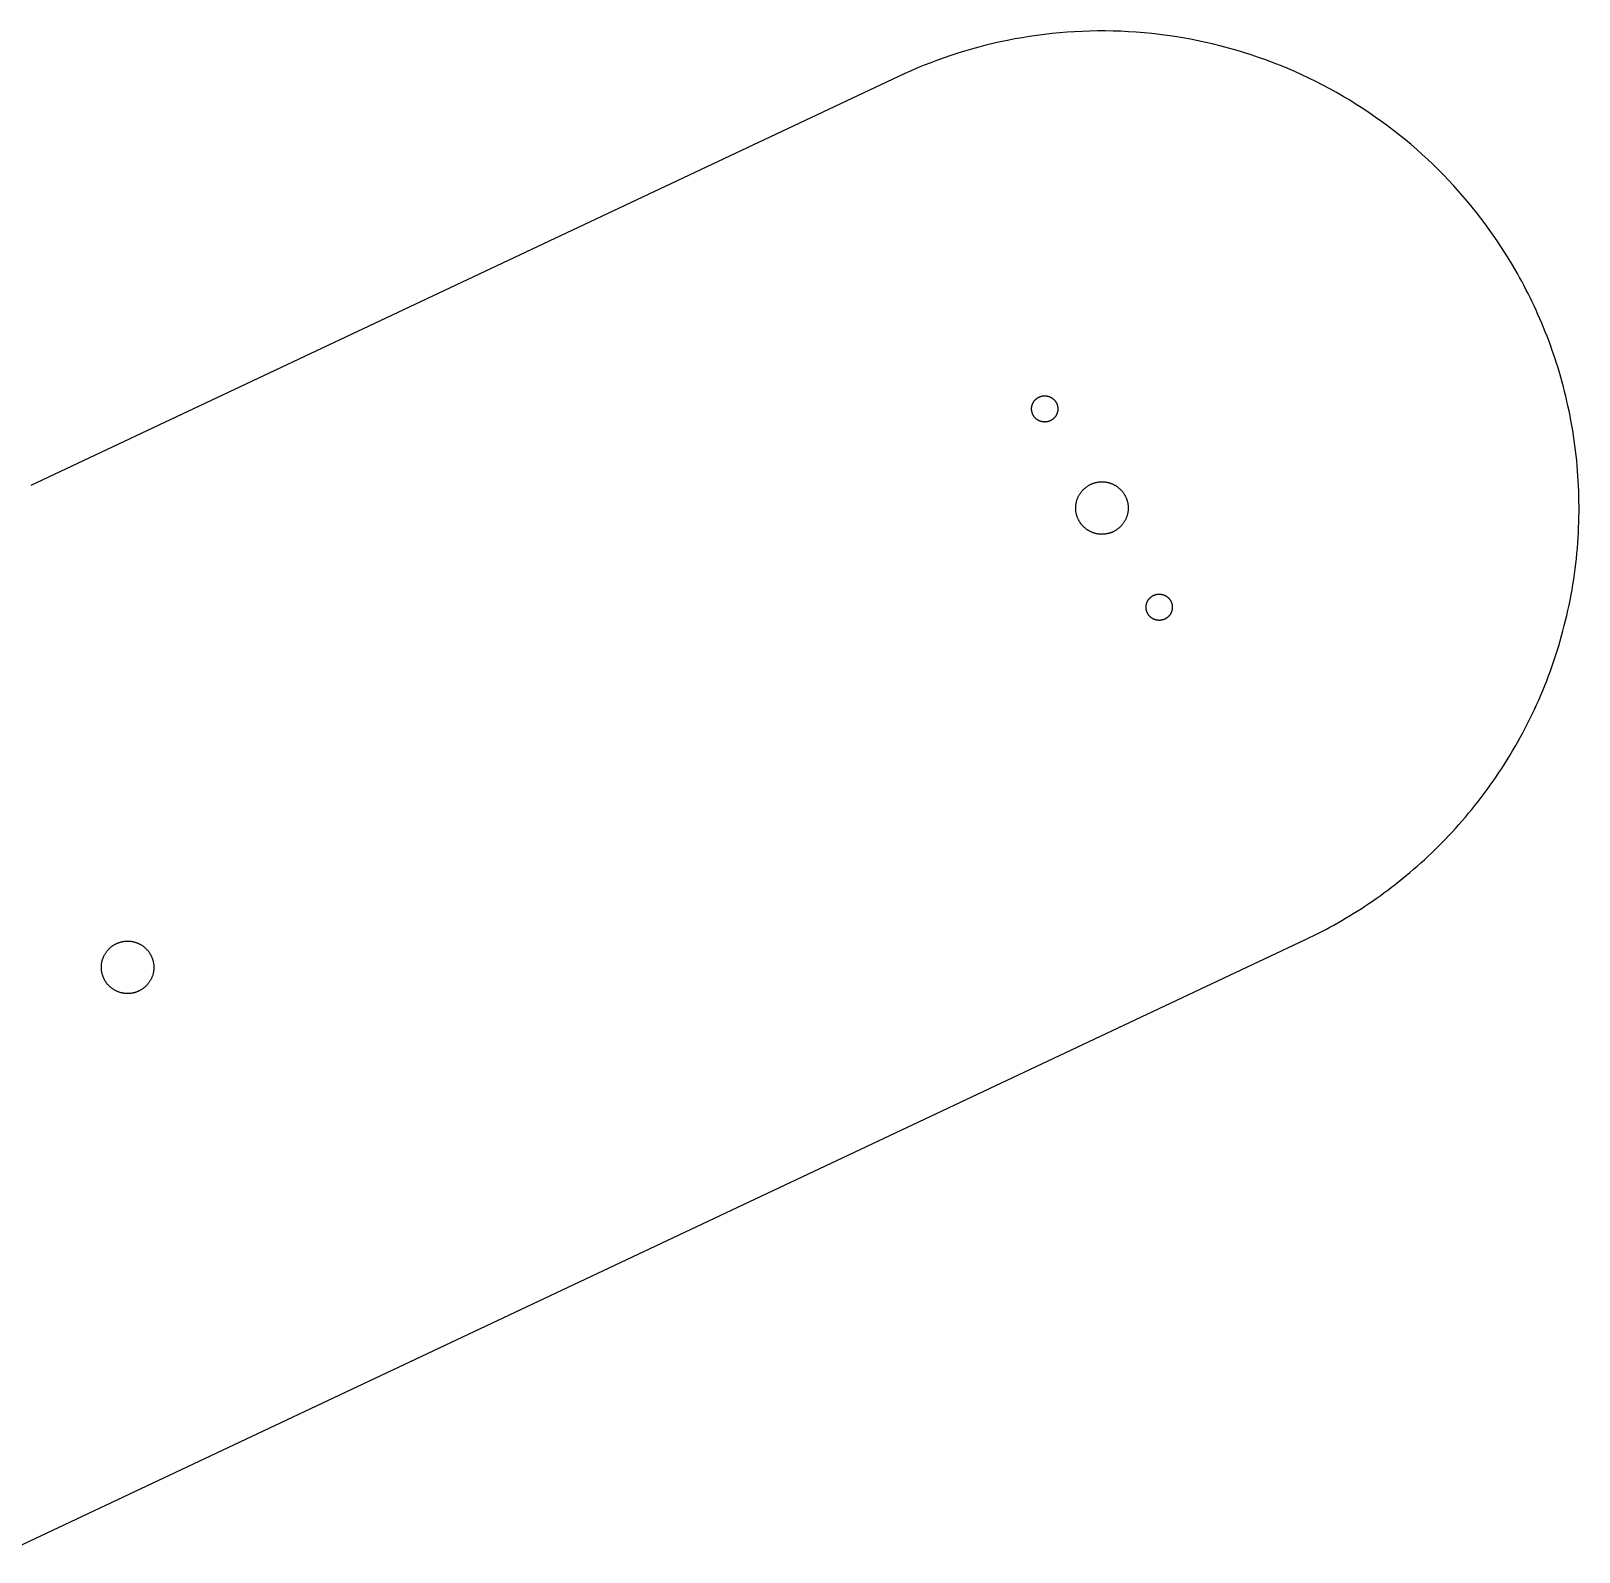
# Model space of a CAD drawing. Extents: x 50 to 1155, y -2400 to -33.
# Drawn here: x 247.8 to 572.3, y -2377.1 to -2058.3 of the extents above; entities that cross this region are included whole.
import ezdxf

# ---------------------------------------------------------------- set-up
doc = ezdxf.new("R2010")
doc.units = 0
doc.layers.get('0').update_dxf_attribs({"color": 18, "linetype": 'CONTINUOUS'})

msp = doc.modelspace()

# ---------------------------------------------------------------- linework, layer by layer
at = {"color": 18}
for p, q in [((429.6728, -2067.7974), (247.8203, -2153.5117)), ((242.6355, -2377.0586), (514.9428, -2248.7094))]:
    msp.add_line(p, q, dxfattribs=at)
for points in [[(558.91, -2108.25, 0), (558.199, -2107.04, 0), (557.466, -2105.83, 0), (556.711, -2104.62, 0), (555.935, -2103.42, 0), (555.138, -2102.22, 0), (554.319, -2101.03, 0), (553.478, -2099.85, 0), (552.616, -2098.67, 0), (551.732, -2097.49, 0), (550.826, -2096.33, 0), (549.899, -2095.17, 0), (548.95, -2094.02, 0), (547.979, -2092.88, 0), (546.987, -2091.75, 0), (545.973, -2090.63, 0), (544.938, -2089.52, 0), (543.882, -2088.42, 0), (542.804, -2087.33, 0), (541.705, -2086.25, 0), (540.586, -2085.19, 0), (539.445, -2084.14, 0), (538.284, -2083.11, 0), (537.103, -2082.09, 0), (535.902, -2081.08, 0), (534.681, -2080.09, 0), (533.441, -2079.12, 0), (532.181, -2078.16, 0), (530.903, -2077.22, 0), (529.606, -2076.3, 0), (528.29, -2075.39, 0), (526.957, -2074.51, 0), (525.606, -2073.64, 0), (524.239, -2072.79, 0), (522.854, -2071.97, 0), (521.454, -2071.16, 0), (520.038, -2070.38, 0), (518.606, -2069.62, 0), (517.16, -2068.88, 0), (515.699, -2068.16, 0), (514.225, -2067.46, 0), (512.737, -2066.79, 0), (511.237, -2066.14, 0), (509.725, -2065.52, 0), (508.201, -2064.92, 0), (506.666, -2064.34, 0), (505.121, -2063.79, 0), (503.566, -2063.26, 0), (502.002, -2062.76, 0), (500.429, -2062.29, 0), (498.849, -2061.84, 0), (497.261, -2061.42, 0), (495.667, -2061.02, 0), (494.066, -2060.65, 0), (492.461, -2060.3, 0), (490.85, -2059.99, 0), (489.236, -2059.7, 0), (487.618, -2059.43, 0), (485.998, -2059.19, 0), (484.376, -2058.98, 0), (482.752, -2058.8, 0), (481.128, -2058.64, 0), (479.503, -2058.51, 0), (477.879, -2058.41, 0), (476.257, -2058.33, 0), (474.636, -2058.28, 0), (473.018, -2058.26, 0), (471.403, -2058.26, 0), (469.792, -2058.28, 0), (468.185, -2058.34, 0), (466.583, -2058.42, 0), (464.987, -2058.52, 0), (463.397, -2058.65, 0), (461.814, -2058.81, 0), (460.238, -2058.98, 0), (458.67, -2059.19, 0), (457.11, -2059.41, 0), (455.559, -2059.67, 0), (454.017, -2059.94, 0), (452.486, -2060.24, 0), (450.965, -2060.56, 0), (449.455, -2060.9, 0), (447.956, -2061.26, 0), (446.468, -2061.65, 0), (444.993, -2062.06, 0), (443.531, -2062.48, 0), (442.081, -2062.93, 0), (440.645, -2063.4, 0), (439.222, -2063.89, 0), (437.814, -2064.39, 0), (436.419, -2064.92, 0), (435.04, -2065.46, 0), (433.675, -2066.02, 0), (432.325, -2066.59, 0), (430.991, -2067.19, 0), (429.673, -2067.8, 0)], [(514.943, -2248.71, 0), (515.818, -2248.29, 0), (516.687, -2247.87, 0), (517.548, -2247.44, 0), (518.401, -2247, 0), (519.248, -2246.55, 0), (520.087, -2246.1, 0), (520.918, -2245.64, 0), (521.742, -2245.18, 0), (522.558, -2244.71, 0), (523.372, -2244.23, 0), (524.185, -2243.75, 0), (524.995, -2243.25, 0), (525.804, -2242.74, 0), (526.611, -2242.22, 0), (527.417, -2241.7, 0), (528.22, -2241.16, 0), (529.02, -2240.62, 0), (529.818, -2240.06, 0), (530.614, -2239.5, 0), (531.406, -2238.92, 0), (532.196, -2238.34, 0), (532.983, -2237.74, 0), (533.766, -2237.14, 0), (534.546, -2236.52, 0), (535.322, -2235.9, 0), (536.095, -2235.27, 0), (536.864, -2234.62, 0), (537.628, -2233.97, 0), (538.388, -2233.31, 0), (539.144, -2232.64, 0), (539.895, -2231.96, 0), (540.642, -2231.26, 0), (541.383, -2230.56, 0), (542.12, -2229.85, 0), (542.851, -2229.13, 0), (543.577, -2228.4, 0), (544.297, -2227.66, 0), (545.011, -2226.91, 0), (545.72, -2226.16, 0), (546.422, -2225.39, 0), (547.118, -2224.61, 0), (547.808, -2223.83, 0), (548.491, -2223.03, 0), (549.167, -2222.23, 0), (549.836, -2221.42, 0), (550.498, -2220.59, 0), (551.153, -2219.76, 0), (551.8, -2218.92, 0), (552.44, -2218.08, 0), (553.072, -2217.22, 0), (553.697, -2216.36, 0), (554.313, -2215.48, 0), (554.92, -2214.6, 0), (555.52, -2213.71, 0), (556.111, -2212.82, 0), (556.693, -2211.91, 0), (557.267, -2211, 0), (557.831, -2210.08, 0), (558.386, -2209.15, 0), (558.932, -2208.22, 0), (559.469, -2207.27, 0), (559.996, -2206.32, 0), (560.514, -2205.37, 0), (561.021, -2204.4, 0), (561.519, -2203.44, 0), (562.007, -2202.46, 0), (562.484, -2201.48, 0), (562.951, -2200.49, 0), (563.408, -2199.49, 0), (563.855, -2198.49, 0), (564.29, -2197.49, 0), (564.715, -2196.48, 0), (565.129, -2195.46, 0), (565.532, -2194.44, 0), (565.925, -2193.41, 0), (566.306, -2192.38, 0), (566.675, -2191.34, 0), (567.034, -2190.3, 0), (567.381, -2189.25, 0), (567.717, -2188.21, 0), (568.041, -2187.15, 0), (568.354, -2186.1, 0), (568.655, -2185.04, 0), (568.944, -2183.97, 0), (569.222, -2182.9, 0), (569.488, -2181.84, 0), (569.742, -2180.76, 0), (569.984, -2179.69, 0), (570.214, -2178.61, 0), (570.432, -2177.53, 0), (570.638, -2176.45, 0), (570.833, -2175.37, 0), (571.015, -2174.28, 0), (571.185, -2173.2, 0), (571.343, -2172.11, 0), (571.49, -2171.02, 0), (571.624, -2169.93, 0), (571.746, -2168.84, 0), (571.856, -2167.75, 0), (571.954, -2166.66, 0), (572.04, -2165.57, 0), (572.114, -2164.48, 0), (572.176, -2163.4, 0), (572.226, -2162.31, 0), (572.264, -2161.22, 0), (572.29, -2160.13, 0), (572.305, -2159.05, 0), (572.308, -2157.96, 0), (572.299, -2156.88, 0), (572.278, -2155.8, 0), (572.246, -2154.72, 0), (572.202, -2153.65, 0), (572.146, -2152.57, 0), (572.08, -2151.5, 0), (572.002, -2150.43, 0), (571.912, -2149.37, 0), (571.812, -2148.3, 0), (571.7, -2147.24, 0), (571.577, -2146.19, 0), (571.444, -2145.13, 0), (571.299, -2144.08, 0), (571.144, -2143.04, 0), (570.978, -2142, 0), (570.801, -2140.96, 0), (570.615, -2139.93, 0), (570.417, -2138.9, 0), (570.21, -2137.88, 0), (569.992, -2136.86, 0), (569.764, -2135.84, 0), (569.527, -2134.83, 0), (569.28, -2133.83, 0), (569.023, -2132.83, 0), (568.756, -2131.84, 0), (568.48, -2130.85, 0), (568.195, -2129.87, 0), (567.9, -2128.89, 0), (567.597, -2127.92, 0), (567.285, -2126.96, 0), (566.963, -2126, 0), (566.634, -2125.05, 0), (566.295, -2124.1, 0), (565.949, -2123.16, 0), (565.594, -2122.23, 0), (565.231, -2121.3, 0), (564.86, -2120.38, 0), (564.481, -2119.47, 0), (564.095, -2118.57, 0), (563.701, -2117.67, 0), (563.3, -2116.77, 0), (562.891, -2115.89, 0), (562.475, -2115.01, 0), (562.053, -2114.14, 0), (561.623, -2113.28, 0), (561.187, -2112.42, 0), (560.744, -2111.57, 0), (560.295, -2110.73, 0), (559.839, -2109.9, 0), (559.378, -2109.07, 0), (558.91, -2108.25, 0)], [(457.926, -2138.84, 0), (457.899, -2138.8, 0), (457.873, -2138.75, 0), (457.848, -2138.7, 0), (457.824, -2138.65, 0), (457.8, -2138.6, 0), (457.777, -2138.55, 0), (457.756, -2138.49, 0), (457.735, -2138.44, 0), (457.715, -2138.39, 0), (457.696, -2138.33, 0), (457.678, -2138.27, 0), (457.662, -2138.22, 0), (457.646, -2138.16, 0), (457.632, -2138.1, 0), (457.619, -2138.05, 0), (457.607, -2137.99, 0), (457.596, -2137.93, 0), (457.587, -2137.87, 0), (457.578, -2137.81, 0), (457.572, -2137.75, 0), (457.566, -2137.68, 0), (457.562, -2137.62, 0), (457.559, -2137.56, 0), (457.558, -2137.5, 0), (457.558, -2137.44, 0), (457.559, -2137.37, 0), (457.562, -2137.31, 0), (457.567, -2137.25, 0), (457.572, -2137.18, 0), (457.58, -2137.12, 0), (457.588, -2137.06, 0), (457.598, -2137, 0), (457.61, -2136.93, 0), (457.623, -2136.87, 0), (457.637, -2136.81, 0), (457.653, -2136.75, 0), (457.671, -2136.69, 0), (457.689, -2136.63, 0), (457.71, -2136.57, 0), (457.731, -2136.51, 0), (457.754, -2136.45, 0), (457.778, -2136.39, 0), (457.803, -2136.33, 0), (457.83, -2136.28, 0), (457.858, -2136.22, 0), (457.887, -2136.16, 0), (457.917, -2136.11, 0), (457.949, -2136.05, 0), (457.981, -2136, 0), (458.015, -2135.95, 0), (458.05, -2135.9, 0), (458.085, -2135.85, 0), (458.122, -2135.8, 0), (458.16, -2135.75, 0), (458.198, -2135.7, 0), (458.237, -2135.66, 0), (458.277, -2135.61, 0), (458.318, -2135.57, 0), (458.36, -2135.53, 0), (458.402, -2135.49, 0), (458.445, -2135.45, 0), (458.488, -2135.41, 0), (458.532, -2135.37, 0), (458.576, -2135.33, 0), (458.621, -2135.3, 0), (458.666, -2135.26, 0), (458.712, -2135.23, 0), (458.758, -2135.2, 0), (458.804, -2135.17, 0), (458.851, -2135.14, 0), (458.897, -2135.11, 0), (458.944, -2135.08, 0), (458.992, -2135.05, 0), (459.041, -2135.03, 0), (459.09, -2135, 0), (459.14, -2134.98, 0), (459.191, -2134.96, 0), (459.243, -2134.93, 0), (459.296, -2134.91, 0), (459.35, -2134.89, 0), (459.404, -2134.87, 0), (459.459, -2134.85, 0), (459.515, -2134.84, 0), (459.572, -2134.82, 0), (459.629, -2134.8, 0), (459.687, -2134.79, 0), (459.746, -2134.78, 0), (459.805, -2134.76, 0), (459.865, -2134.75, 0), (459.925, -2134.75, 0), (459.985, -2134.74, 0), (460.046, -2134.73, 0), (460.108, -2134.73, 0), (460.169, -2134.72, 0), (460.231, -2134.72, 0), (460.294, -2134.72, 0), (460.356, -2134.72, 0), (460.419, -2134.72, 0), (460.482, -2134.72, 0), (460.544, -2134.73, 0), (460.607, -2134.73, 0), (460.67, -2134.74, 0), (460.732, -2134.75, 0), (460.795, -2134.76, 0), (460.857, -2134.77, 0), (460.919, -2134.79, 0), (460.981, -2134.8, 0), (461.042, -2134.82, 0), (461.103, -2134.84, 0), (461.164, -2134.86, 0), (461.224, -2134.88, 0), (461.283, -2134.9, 0), (461.342, -2134.92, 0), (461.401, -2134.95, 0), (461.458, -2134.97, 0), (461.515, -2135, 0), (461.571, -2135.03, 0), (461.627, -2135.06, 0), (461.681, -2135.09, 0), (461.735, -2135.12, 0), (461.788, -2135.15, 0), (461.839, -2135.18, 0), (461.89, -2135.22, 0), (461.94, -2135.26, 0), (461.989, -2135.29, 0), (462.037, -2135.33, 0), (462.083, -2135.37, 0), (462.129, -2135.41, 0), (462.174, -2135.45, 0), (462.217, -2135.49, 0), (462.259, -2135.53, 0), (462.3, -2135.57, 0), (462.34, -2135.62, 0), (462.379, -2135.66, 0), (462.417, -2135.7, 0), (462.453, -2135.75, 0), (462.488, -2135.79, 0), (462.523, -2135.84, 0), (462.556, -2135.88, 0), (462.587, -2135.93, 0), (462.618, -2135.98, 0), (462.647, -2136.02, 0), (462.675, -2136.07, 0), (462.703, -2136.12, 0), (462.729, -2136.17, 0), (462.755, -2136.21, 0), (462.779, -2136.26, 0), (462.803, -2136.31, 0), (462.827, -2136.37, 0), (462.849, -2136.42, 0), (462.87, -2136.47, 0), (462.89, -2136.52, 0), (462.91, -2136.58, 0), (462.928, -2136.63, 0), (462.945, -2136.69, 0), (462.961, -2136.75, 0), (462.976, -2136.8, 0), (462.99, -2136.86, 0), (463.003, -2136.92, 0), (463.014, -2136.98, 0), (463.024, -2137.04, 0), (463.033, -2137.1, 0), (463.04, -2137.16, 0), (463.047, -2137.22, 0), (463.051, -2137.28, 0), (463.055, -2137.35, 0), (463.057, -2137.41, 0), (463.058, -2137.47, 0), (463.057, -2137.53, 0), (463.055, -2137.6, 0), (463.051, -2137.66, 0), (463.046, -2137.72, 0), (463.04, -2137.78, 0), (463.032, -2137.85, 0), (463.022, -2137.91, 0), (463.011, -2137.97, 0), (462.999, -2138.03, 0), (462.985, -2138.1, 0), (462.97, -2138.16, 0), (462.953, -2138.22, 0), (462.935, -2138.28, 0), (462.916, -2138.34, 0), (462.895, -2138.4, 0), (462.873, -2138.46, 0), (462.85, -2138.52, 0), (462.825, -2138.58, 0), (462.799, -2138.63, 0), (462.771, -2138.69, 0), (462.743, -2138.75, 0), (462.713, -2138.8, 0), (462.682, -2138.86, 0), (462.65, -2138.91, 0), (462.617, -2138.96, 0), (462.583, -2139.01, 0), (462.548, -2139.06, 0), (462.512, -2139.11, 0), (462.474, -2139.16, 0), (462.437, -2139.21, 0), (462.398, -2139.26, 0), (462.358, -2139.3, 0), (462.318, -2139.35, 0), (462.276, -2139.39, 0), (462.235, -2139.43, 0), (462.192, -2139.47, 0), (462.149, -2139.51, 0), (462.105, -2139.55, 0), (462.061, -2139.59, 0), (462.017, -2139.62, 0), (461.972, -2139.66, 0), (461.926, -2139.69, 0), (461.88, -2139.72, 0), (461.834, -2139.76, 0), (461.788, -2139.79, 0), (461.741, -2139.82, 0), (461.694, -2139.84, 0), (461.647, -2139.87, 0), (461.599, -2139.9, 0), (461.55, -2139.92, 0), (461.5, -2139.95, 0), (461.45, -2139.97, 0), (461.398, -2139.99, 0), (461.345, -2140.02, 0), (461.292, -2140.04, 0), (461.238, -2140.06, 0), (461.183, -2140.08, 0), (461.128, -2140.09, 0), (461.072, -2140.11, 0), (461.015, -2140.13, 0), (460.957, -2140.14, 0), (460.899, -2140.15, 0), (460.84, -2140.17, 0), (460.781, -2140.18, 0), (460.721, -2140.19, 0), (460.66, -2140.2, 0), (460.6, -2140.2, 0), (460.538, -2140.21, 0), (460.477, -2140.21, 0), (460.415, -2140.22, 0), (460.353, -2140.22, 0), (460.29, -2140.22, 0), (460.228, -2140.22, 0), (460.165, -2140.21, 0), (460.102, -2140.21, 0), (460.04, -2140.21, 0), (459.977, -2140.2, 0), (459.914, -2140.19, 0), (459.852, -2140.18, 0), (459.789, -2140.17, 0), (459.727, -2140.16, 0), (459.665, -2140.14, 0), (459.604, -2140.13, 0), (459.542, -2140.11, 0), (459.482, -2140.09, 0), (459.421, -2140.07, 0), (459.361, -2140.05, 0), (459.302, -2140.03, 0), (459.244, -2140, 0), (459.186, -2139.98, 0), (459.128, -2139.95, 0), (459.072, -2139.93, 0), (459.016, -2139.9, 0), (458.961, -2139.87, 0), (458.907, -2139.84, 0), (458.854, -2139.8, 0), (458.802, -2139.77, 0), (458.75, -2139.74, 0), (458.7, -2139.7, 0), (458.651, -2139.66, 0), (458.602, -2139.63, 0), (458.555, -2139.59, 0), (458.509, -2139.55, 0), (458.464, -2139.51, 0), (458.42, -2139.47, 0), (458.377, -2139.43, 0), (458.335, -2139.38, 0), (458.295, -2139.34, 0), (458.255, -2139.3, 0), (458.217, -2139.26, 0), (458.18, -2139.21, 0), (458.144, -2139.17, 0), (458.11, -2139.12, 0), (458.076, -2139.08, 0), (458.044, -2139.03, 0), (458.013, -2138.98, 0), (457.983, -2138.94, 0), (457.954, -2138.89, 0), (457.926, -2138.84, 0)], [(467.544, -2161, 0), (467.491, -2160.91, 0), (467.439, -2160.81, 0), (467.389, -2160.71, 0), (467.34, -2160.61, 0), (467.293, -2160.51, 0), (467.247, -2160.41, 0), (467.204, -2160.3, 0), (467.162, -2160.2, 0), (467.122, -2160.09, 0), (467.085, -2159.98, 0), (467.049, -2159.87, 0), (467.016, -2159.75, 0), (466.985, -2159.64, 0), (466.956, -2159.52, 0), (466.93, -2159.41, 0), (466.906, -2159.29, 0), (466.884, -2159.17, 0), (466.866, -2159.05, 0), (466.849, -2158.93, 0), (466.836, -2158.81, 0), (466.825, -2158.68, 0), (466.816, -2158.56, 0), (466.811, -2158.44, 0), (466.808, -2158.31, 0), (466.808, -2158.19, 0), (466.811, -2158.06, 0), (466.817, -2157.94, 0), (466.825, -2157.81, 0), (466.837, -2157.69, 0), (466.851, -2157.56, 0), (466.869, -2157.43, 0), (466.889, -2157.31, 0), (466.912, -2157.19, 0), (466.938, -2157.06, 0), (466.967, -2156.94, 0), (466.999, -2156.81, 0), (467.034, -2156.69, 0), (467.071, -2156.57, 0), (467.111, -2156.45, 0), (467.154, -2156.33, 0), (467.2, -2156.21, 0), (467.248, -2156.1, 0), (467.299, -2155.98, 0), (467.352, -2155.87, 0), (467.408, -2155.75, 0), (467.467, -2155.64, 0), (467.527, -2155.53, 0), (467.59, -2155.43, 0), (467.655, -2155.32, 0), (467.723, -2155.22, 0), (467.792, -2155.11, 0), (467.863, -2155.01, 0), (467.937, -2154.91, 0), (468.012, -2154.82, 0), (468.088, -2154.72, 0), (468.167, -2154.63, 0), (468.247, -2154.54, 0), (468.329, -2154.46, 0), (468.412, -2154.37, 0), (468.496, -2154.29, 0), (468.582, -2154.21, 0), (468.668, -2154.13, 0), (468.756, -2154.05, 0), (468.845, -2153.98, 0), (468.935, -2153.91, 0), (469.025, -2153.84, 0), (469.116, -2153.77, 0), (469.208, -2153.71, 0), (469.301, -2153.65, 0), (469.394, -2153.59, 0), (469.487, -2153.53, 0), (469.581, -2153.48, 0), (469.676, -2153.42, 0), (469.773, -2153.37, 0), (469.872, -2153.32, 0), (469.973, -2153.27, 0), (470.075, -2153.23, 0), (470.179, -2153.18, 0), (470.285, -2153.14, 0), (470.392, -2153.1, 0), (470.501, -2153.06, 0), (470.611, -2153.02, 0), (470.723, -2152.99, 0), (470.836, -2152.95, 0), (470.951, -2152.92, 0), (471.067, -2152.89, 0), (471.184, -2152.87, 0), (471.302, -2152.85, 0), (471.421, -2152.83, 0), (471.542, -2152.81, 0), (471.663, -2152.79, 0), (471.785, -2152.78, 0), (471.908, -2152.77, 0), (472.031, -2152.76, 0), (472.155, -2152.76, 0), (472.28, -2152.75, 0), (472.405, -2152.75, 0), (472.53, -2152.76, 0), (472.655, -2152.76, 0), (472.781, -2152.77, 0), (472.907, -2152.79, 0), (473.032, -2152.8, 0), (473.157, -2152.82, 0), (473.282, -2152.84, 0), (473.407, -2152.86, 0), (473.531, -2152.89, 0), (473.654, -2152.92, 0), (473.777, -2152.95, 0), (473.899, -2152.99, 0), (474.02, -2153.03, 0), (474.14, -2153.07, 0), (474.259, -2153.11, 0), (474.377, -2153.16, 0), (474.494, -2153.21, 0), (474.609, -2153.26, 0), (474.723, -2153.31, 0), (474.835, -2153.37, 0), (474.946, -2153.43, 0), (475.055, -2153.49, 0), (475.162, -2153.55, 0), (475.267, -2153.62, 0), (475.371, -2153.69, 0), (475.473, -2153.76, 0), (475.572, -2153.83, 0), (475.67, -2153.9, 0), (475.766, -2153.98, 0), (475.859, -2154.05, 0), (475.95, -2154.13, 0), (476.039, -2154.21, 0), (476.126, -2154.29, 0), (476.211, -2154.38, 0), (476.293, -2154.46, 0), (476.373, -2154.55, 0), (476.451, -2154.64, 0), (476.526, -2154.72, 0), (476.599, -2154.81, 0), (476.669, -2154.9, 0), (476.738, -2154.99, 0), (476.803, -2155.08, 0), (476.867, -2155.18, 0), (476.928, -2155.27, 0), (476.987, -2155.36, 0), (477.043, -2155.46, 0), (477.098, -2155.55, 0), (477.15, -2155.65, 0), (477.202, -2155.74, 0), (477.251, -2155.84, 0), (477.299, -2155.94, 0), (477.346, -2156.05, 0), (477.39, -2156.15, 0), (477.433, -2156.26, 0), (477.473, -2156.36, 0), (477.512, -2156.47, 0), (477.548, -2156.58, 0), (477.583, -2156.7, 0), (477.615, -2156.81, 0), (477.645, -2156.93, 0), (477.672, -2157.04, 0), (477.698, -2157.16, 0), (477.72, -2157.28, 0), (477.741, -2157.4, 0), (477.758, -2157.52, 0), (477.773, -2157.64, 0), (477.786, -2157.76, 0), (477.795, -2157.88, 0), (477.802, -2158.01, 0), (477.806, -2158.13, 0), (477.808, -2158.26, 0), (477.806, -2158.38, 0), (477.802, -2158.51, 0), (477.795, -2158.63, 0), (477.784, -2158.76, 0), (477.771, -2158.88, 0), (477.755, -2159.01, 0), (477.737, -2159.13, 0), (477.715, -2159.26, 0), (477.69, -2159.38, 0), (477.663, -2159.51, 0), (477.632, -2159.63, 0), (477.599, -2159.75, 0), (477.563, -2159.87, 0), (477.524, -2160, 0), (477.483, -2160.12, 0), (477.438, -2160.23, 0), (477.391, -2160.35, 0), (477.342, -2160.47, 0), (477.29, -2160.58, 0), (477.235, -2160.7, 0), (477.178, -2160.81, 0), (477.119, -2160.92, 0), (477.057, -2161.03, 0), (476.993, -2161.13, 0), (476.927, -2161.24, 0), (476.858, -2161.34, 0), (476.788, -2161.44, 0), (476.716, -2161.54, 0), (476.641, -2161.64, 0), (476.565, -2161.73, 0), (476.488, -2161.83, 0), (476.408, -2161.92, 0), (476.328, -2162.01, 0), (476.245, -2162.09, 0), (476.162, -2162.18, 0), (476.077, -2162.26, 0), (475.99, -2162.34, 0), (475.903, -2162.42, 0), (475.815, -2162.49, 0), (475.726, -2162.56, 0), (475.635, -2162.63, 0), (475.545, -2162.7, 0), (475.453, -2162.77, 0), (475.361, -2162.83, 0), (475.268, -2162.89, 0), (475.175, -2162.95, 0), (475.081, -2163, 0), (474.987, -2163.06, 0), (474.891, -2163.11, 0), (474.793, -2163.16, 0), (474.693, -2163.21, 0), (474.591, -2163.26, 0), (474.488, -2163.3, 0), (474.383, -2163.35, 0), (474.277, -2163.39, 0), (474.169, -2163.43, 0), (474.059, -2163.47, 0), (473.948, -2163.5, 0), (473.836, -2163.54, 0), (473.722, -2163.57, 0), (473.607, -2163.6, 0), (473.49, -2163.62, 0), (473.372, -2163.65, 0), (473.254, -2163.67, 0), (473.134, -2163.69, 0), (473.013, -2163.71, 0), (472.891, -2163.72, 0), (472.769, -2163.73, 0), (472.646, -2163.74, 0), (472.522, -2163.75, 0), (472.398, -2163.75, 0), (472.273, -2163.75, 0), (472.148, -2163.75, 0), (472.023, -2163.75, 0), (471.897, -2163.74, 0), (471.771, -2163.73, 0), (471.646, -2163.71, 0), (471.521, -2163.7, 0), (471.395, -2163.68, 0), (471.271, -2163.65, 0), (471.146, -2163.63, 0), (471.023, -2163.6, 0), (470.899, -2163.57, 0), (470.777, -2163.54, 0), (470.656, -2163.5, 0), (470.535, -2163.46, 0), (470.415, -2163.42, 0), (470.297, -2163.37, 0), (470.18, -2163.32, 0), (470.064, -2163.27, 0), (469.949, -2163.22, 0), (469.836, -2163.17, 0), (469.725, -2163.11, 0), (469.615, -2163.05, 0), (469.507, -2162.99, 0), (469.4, -2162.92, 0), (469.296, -2162.86, 0), (469.193, -2162.79, 0), (469.092, -2162.72, 0), (468.994, -2162.64, 0), (468.897, -2162.57, 0), (468.803, -2162.49, 0), (468.71, -2162.41, 0), (468.62, -2162.33, 0), (468.532, -2162.25, 0), (468.446, -2162.17, 0), (468.363, -2162.09, 0), (468.282, -2162, 0), (468.203, -2161.91, 0), (468.127, -2161.83, 0), (468.053, -2161.74, 0), (467.981, -2161.65, 0), (467.912, -2161.56, 0), (467.844, -2161.47, 0), (467.78, -2161.38, 0), (467.717, -2161.28, 0), (467.657, -2161.19, 0), (467.6, -2161.1, 0), (467.544, -2161, 0)], [(481.926, -2180.41, 0), (481.899, -2180.37, 0), (481.873, -2180.32, 0), (481.848, -2180.27, 0), (481.824, -2180.22, 0), (481.8, -2180.17, 0), (481.777, -2180.12, 0), (481.756, -2180.06, 0), (481.735, -2180.01, 0), (481.715, -2179.95, 0), (481.696, -2179.9, 0), (481.678, -2179.84, 0), (481.662, -2179.79, 0), (481.646, -2179.73, 0), (481.632, -2179.67, 0), (481.619, -2179.61, 0), (481.607, -2179.56, 0), (481.596, -2179.5, 0), (481.587, -2179.44, 0), (481.578, -2179.38, 0), (481.572, -2179.31, 0), (481.566, -2179.25, 0), (481.562, -2179.19, 0), (481.559, -2179.13, 0), (481.558, -2179.07, 0), (481.558, -2179, 0), (481.559, -2178.94, 0), (481.562, -2178.88, 0), (481.567, -2178.82, 0), (481.572, -2178.75, 0), (481.58, -2178.69, 0), (481.588, -2178.63, 0), (481.598, -2178.57, 0), (481.61, -2178.5, 0), (481.623, -2178.44, 0), (481.637, -2178.38, 0), (481.653, -2178.32, 0), (481.671, -2178.26, 0), (481.689, -2178.2, 0), (481.71, -2178.14, 0), (481.731, -2178.08, 0), (481.754, -2178.02, 0), (481.778, -2177.96, 0), (481.803, -2177.9, 0), (481.83, -2177.84, 0), (481.858, -2177.79, 0), (481.887, -2177.73, 0), (481.917, -2177.68, 0), (481.949, -2177.62, 0), (481.981, -2177.57, 0), (482.015, -2177.52, 0), (482.05, -2177.47, 0), (482.085, -2177.42, 0), (482.122, -2177.37, 0), (482.16, -2177.32, 0), (482.198, -2177.27, 0), (482.237, -2177.23, 0), (482.277, -2177.18, 0), (482.318, -2177.14, 0), (482.36, -2177.1, 0), (482.402, -2177.06, 0), (482.445, -2177.02, 0), (482.488, -2176.98, 0), (482.532, -2176.94, 0), (482.576, -2176.9, 0), (482.621, -2176.87, 0), (482.666, -2176.83, 0), (482.712, -2176.8, 0), (482.758, -2176.77, 0), (482.804, -2176.74, 0), (482.851, -2176.71, 0), (482.897, -2176.68, 0), (482.944, -2176.65, 0), (482.992, -2176.62, 0), (483.041, -2176.6, 0), (483.09, -2176.57, 0), (483.14, -2176.55, 0), (483.191, -2176.52, 0), (483.243, -2176.5, 0), (483.296, -2176.48, 0), (483.35, -2176.46, 0), (483.404, -2176.44, 0), (483.459, -2176.42, 0), (483.515, -2176.4, 0), (483.572, -2176.39, 0), (483.629, -2176.37, 0), (483.687, -2176.36, 0), (483.746, -2176.35, 0), (483.805, -2176.33, 0), (483.865, -2176.32, 0), (483.925, -2176.31, 0), (483.985, -2176.31, 0), (484.046, -2176.3, 0), (484.108, -2176.3, 0), (484.169, -2176.29, 0), (484.231, -2176.29, 0), (484.294, -2176.29, 0), (484.356, -2176.29, 0), (484.419, -2176.29, 0), (484.482, -2176.29, 0), (484.544, -2176.3, 0), (484.607, -2176.3, 0), (484.67, -2176.31, 0), (484.732, -2176.32, 0), (484.795, -2176.33, 0), (484.857, -2176.34, 0), (484.919, -2176.36, 0), (484.981, -2176.37, 0), (485.042, -2176.39, 0), (485.103, -2176.41, 0), (485.164, -2176.42, 0), (485.224, -2176.44, 0), (485.283, -2176.47, 0), (485.342, -2176.49, 0), (485.401, -2176.51, 0), (485.458, -2176.54, 0), (485.515, -2176.57, 0), (485.571, -2176.6, 0), (485.627, -2176.62, 0), (485.681, -2176.66, 0), (485.735, -2176.69, 0), (485.788, -2176.72, 0), (485.839, -2176.75, 0), (485.89, -2176.79, 0), (485.94, -2176.82, 0), (485.989, -2176.86, 0), (486.037, -2176.9, 0), (486.083, -2176.94, 0), (486.129, -2176.98, 0), (486.174, -2177.02, 0), (486.217, -2177.06, 0), (486.259, -2177.1, 0), (486.3, -2177.14, 0), (486.34, -2177.19, 0), (486.379, -2177.23, 0), (486.417, -2177.27, 0), (486.453, -2177.32, 0), (486.488, -2177.36, 0), (486.523, -2177.41, 0), (486.556, -2177.45, 0), (486.587, -2177.5, 0), (486.618, -2177.55, 0), (486.647, -2177.59, 0), (486.675, -2177.64, 0), (486.703, -2177.69, 0), (486.729, -2177.73, 0), (486.755, -2177.78, 0), (486.779, -2177.83, 0), (486.803, -2177.88, 0), (486.827, -2177.93, 0), (486.849, -2177.99, 0), (486.87, -2178.04, 0), (486.89, -2178.09, 0), (486.91, -2178.15, 0), (486.928, -2178.2, 0), (486.945, -2178.26, 0), (486.961, -2178.32, 0), (486.976, -2178.37, 0), (486.99, -2178.43, 0), (487.003, -2178.49, 0), (487.014, -2178.55, 0), (487.024, -2178.61, 0), (487.033, -2178.67, 0), (487.04, -2178.73, 0), (487.047, -2178.79, 0), (487.051, -2178.85, 0), (487.055, -2178.92, 0), (487.057, -2178.98, 0), (487.058, -2179.04, 0), (487.057, -2179.1, 0), (487.055, -2179.16, 0), (487.051, -2179.23, 0), (487.046, -2179.29, 0), (487.04, -2179.35, 0), (487.032, -2179.42, 0), (487.022, -2179.48, 0), (487.011, -2179.54, 0), (486.999, -2179.6, 0), (486.985, -2179.66, 0), (486.97, -2179.73, 0), (486.953, -2179.79, 0), (486.935, -2179.85, 0), (486.916, -2179.91, 0), (486.895, -2179.97, 0), (486.873, -2180.03, 0), (486.85, -2180.09, 0), (486.825, -2180.15, 0), (486.799, -2180.2, 0), (486.771, -2180.26, 0), (486.743, -2180.32, 0), (486.713, -2180.37, 0), (486.682, -2180.42, 0), (486.65, -2180.48, 0), (486.617, -2180.53, 0), (486.583, -2180.58, 0), (486.548, -2180.63, 0), (486.512, -2180.68, 0), (486.474, -2180.73, 0), (486.437, -2180.78, 0), (486.398, -2180.83, 0), (486.358, -2180.87, 0), (486.318, -2180.91, 0), (486.276, -2180.96, 0), (486.235, -2181, 0), (486.192, -2181.04, 0), (486.149, -2181.08, 0), (486.105, -2181.12, 0), (486.061, -2181.16, 0), (486.017, -2181.19, 0), (485.972, -2181.23, 0), (485.926, -2181.26, 0), (485.88, -2181.29, 0), (485.834, -2181.33, 0), (485.788, -2181.36, 0), (485.741, -2181.38, 0), (485.694, -2181.41, 0), (485.647, -2181.44, 0), (485.599, -2181.47, 0), (485.55, -2181.49, 0), (485.5, -2181.52, 0), (485.45, -2181.54, 0), (485.398, -2181.56, 0), (485.345, -2181.58, 0), (485.292, -2181.61, 0), (485.238, -2181.63, 0), (485.183, -2181.64, 0), (485.128, -2181.66, 0), (485.072, -2181.68, 0), (485.015, -2181.7, 0), (484.957, -2181.71, 0), (484.899, -2181.72, 0), (484.84, -2181.74, 0), (484.781, -2181.75, 0), (484.721, -2181.76, 0), (484.66, -2181.77, 0), (484.6, -2181.77, 0), (484.538, -2181.78, 0), (484.477, -2181.78, 0), (484.415, -2181.79, 0), (484.353, -2181.79, 0), (484.29, -2181.79, 0), (484.228, -2181.79, 0), (484.165, -2181.78, 0), (484.102, -2181.78, 0), (484.04, -2181.77, 0), (483.977, -2181.77, 0), (483.914, -2181.76, 0), (483.852, -2181.75, 0), (483.789, -2181.74, 0), (483.727, -2181.73, 0), (483.665, -2181.71, 0), (483.604, -2181.7, 0), (483.542, -2181.68, 0), (483.482, -2181.66, 0), (483.421, -2181.64, 0), (483.361, -2181.62, 0), (483.302, -2181.6, 0), (483.244, -2181.57, 0), (483.186, -2181.55, 0), (483.128, -2181.52, 0), (483.072, -2181.49, 0), (483.016, -2181.47, 0), (482.961, -2181.44, 0), (482.907, -2181.4, 0), (482.854, -2181.37, 0), (482.802, -2181.34, 0), (482.75, -2181.3, 0), (482.7, -2181.27, 0), (482.651, -2181.23, 0), (482.602, -2181.2, 0), (482.555, -2181.16, 0), (482.509, -2181.12, 0), (482.464, -2181.08, 0), (482.42, -2181.04, 0), (482.377, -2181, 0), (482.335, -2180.95, 0), (482.295, -2180.91, 0), (482.255, -2180.87, 0), (482.217, -2180.82, 0), (482.18, -2180.78, 0), (482.144, -2180.74, 0), (482.11, -2180.69, 0), (482.076, -2180.64, 0), (482.044, -2180.6, 0), (482.013, -2180.55, 0), (481.983, -2180.51, 0), (481.954, -2180.46, 0), (481.926, -2180.41, 0)], [(263.314, -2257.27, 0), (263.26, -2257.17, 0), (263.208, -2257.07, 0), (263.158, -2256.98, 0), (263.109, -2256.88, 0), (263.062, -2256.77, 0), (263.016, -2256.67, 0), (262.973, -2256.56, 0), (262.931, -2256.46, 0), (262.892, -2256.35, 0), (262.854, -2256.24, 0), (262.819, -2256.13, 0), (262.785, -2256.01, 0), (262.754, -2255.9, 0), (262.726, -2255.79, 0), (262.699, -2255.67, 0), (262.675, -2255.55, 0), (262.654, -2255.43, 0), (262.635, -2255.31, 0), (262.618, -2255.19, 0), (262.605, -2255.07, 0), (262.594, -2254.95, 0), (262.585, -2254.82, 0), (262.58, -2254.7, 0), (262.577, -2254.57, 0), (262.577, -2254.45, 0), (262.58, -2254.32, 0), (262.586, -2254.2, 0), (262.595, -2254.07, 0), (262.606, -2253.95, 0), (262.621, -2253.82, 0), (262.638, -2253.7, 0), (262.658, -2253.57, 0), (262.682, -2253.45, 0), (262.708, -2253.32, 0), (262.737, -2253.2, 0), (262.768, -2253.08, 0), (262.803, -2252.95, 0), (262.841, -2252.83, 0), (262.881, -2252.71, 0), (262.924, -2252.59, 0), (262.969, -2252.48, 0), (263.018, -2252.36, 0), (263.068, -2252.24, 0), (263.122, -2252.13, 0), (263.178, -2252.02, 0), (263.236, -2251.9, 0), (263.297, -2251.8, 0), (263.359, -2251.69, 0), (263.425, -2251.58, 0), (263.492, -2251.48, 0), (263.561, -2251.38, 0), (263.633, -2251.28, 0), (263.706, -2251.18, 0), (263.781, -2251.08, 0), (263.858, -2250.99, 0), (263.936, -2250.9, 0), (264.016, -2250.81, 0), (264.098, -2250.72, 0), (264.181, -2250.63, 0), (264.265, -2250.55, 0), (264.351, -2250.47, 0), (264.438, -2250.39, 0), (264.525, -2250.32, 0), (264.614, -2250.24, 0), (264.704, -2250.17, 0), (264.794, -2250.1, 0), (264.886, -2250.04, 0), (264.978, -2249.97, 0), (265.07, -2249.91, 0), (265.163, -2249.85, 0), (265.257, -2249.79, 0), (265.35, -2249.74, 0), (265.446, -2249.69, 0), (265.543, -2249.63, 0), (265.642, -2249.58, 0), (265.742, -2249.54, 0), (265.845, -2249.49, 0), (265.949, -2249.44, 0), (266.054, -2249.4, 0), (266.161, -2249.36, 0), (266.27, -2249.32, 0), (266.381, -2249.28, 0), (266.492, -2249.25, 0), (266.606, -2249.22, 0), (266.72, -2249.19, 0), (266.836, -2249.16, 0), (266.953, -2249.13, 0), (267.071, -2249.11, 0), (267.191, -2249.09, 0), (267.311, -2249.07, 0), (267.432, -2249.05, 0), (267.554, -2249.04, 0), (267.677, -2249.03, 0), (267.801, -2249.02, 0), (267.925, -2249.02, 0), (268.049, -2249.02, 0), (268.174, -2249.02, 0), (268.299, -2249.02, 0), (268.425, -2249.03, 0), (268.55, -2249.04, 0), (268.676, -2249.05, 0), (268.801, -2249.06, 0), (268.927, -2249.08, 0), (269.051, -2249.1, 0), (269.176, -2249.13, 0), (269.3, -2249.15, 0), (269.424, -2249.18, 0), (269.546, -2249.22, 0), (269.668, -2249.25, 0), (269.789, -2249.29, 0), (269.91, -2249.33, 0), (270.029, -2249.37, 0), (270.146, -2249.42, 0), (270.263, -2249.47, 0), (270.378, -2249.52, 0), (270.492, -2249.57, 0), (270.604, -2249.63, 0), (270.715, -2249.69, 0), (270.824, -2249.75, 0), (270.931, -2249.81, 0), (271.037, -2249.88, 0), (271.14, -2249.95, 0), (271.242, -2250.02, 0), (271.342, -2250.09, 0), (271.439, -2250.16, 0), (271.535, -2250.24, 0), (271.628, -2250.32, 0), (271.72, -2250.39, 0), (271.809, -2250.47, 0), (271.895, -2250.56, 0), (271.98, -2250.64, 0), (272.062, -2250.72, 0), (272.142, -2250.81, 0), (272.22, -2250.9, 0), (272.295, -2250.99, 0), (272.368, -2251.07, 0), (272.439, -2251.16, 0), (272.507, -2251.26, 0), (272.573, -2251.35, 0), (272.636, -2251.44, 0), (272.697, -2251.53, 0), (272.756, -2251.62, 0), (272.813, -2251.72, 0), (272.867, -2251.81, 0), (272.92, -2251.91, 0), (272.971, -2252.01, 0), (273.021, -2252.1, 0), (273.069, -2252.21, 0), (273.115, -2252.31, 0), (273.159, -2252.41, 0), (273.202, -2252.52, 0), (273.243, -2252.63, 0), (273.281, -2252.74, 0), (273.318, -2252.85, 0), (273.352, -2252.96, 0), (273.384, -2253.07, 0), (273.414, -2253.19, 0), (273.442, -2253.3, 0), (273.467, -2253.42, 0), (273.49, -2253.54, 0), (273.51, -2253.66, 0), (273.527, -2253.78, 0), (273.542, -2253.9, 0), (273.555, -2254.02, 0), (273.565, -2254.15, 0), (273.571, -2254.27, 0), (273.576, -2254.39, 0), (273.577, -2254.52, 0), (273.575, -2254.64, 0), (273.571, -2254.77, 0), (273.564, -2254.89, 0), (273.554, -2255.02, 0), (273.541, -2255.15, 0), (273.525, -2255.27, 0), (273.506, -2255.4, 0), (273.484, -2255.52, 0), (273.46, -2255.65, 0), (273.432, -2255.77, 0), (273.402, -2255.89, 0), (273.368, -2256.02, 0), (273.332, -2256.14, 0), (273.294, -2256.26, 0), (273.252, -2256.38, 0), (273.208, -2256.5, 0), (273.161, -2256.61, 0), (273.111, -2256.73, 0), (273.059, -2256.85, 0), (273.004, -2256.96, 0), (272.947, -2257.07, 0), (272.888, -2257.18, 0), (272.826, -2257.29, 0), (272.762, -2257.4, 0), (272.696, -2257.5, 0), (272.628, -2257.6, 0), (272.557, -2257.71, 0), (272.485, -2257.8, 0), (272.411, -2257.9, 0), (272.335, -2258, 0), (272.257, -2258.09, 0), (272.178, -2258.18, 0), (272.097, -2258.27, 0), (272.015, -2258.36, 0), (271.931, -2258.44, 0), (271.846, -2258.52, 0), (271.76, -2258.6, 0), (271.672, -2258.68, 0), (271.584, -2258.75, 0), (271.495, -2258.82, 0), (271.405, -2258.89, 0), (271.314, -2258.96, 0), (271.222, -2259.03, 0), (271.13, -2259.09, 0), (271.037, -2259.15, 0), (270.944, -2259.21, 0), (270.85, -2259.26, 0), (270.756, -2259.32, 0), (270.66, -2259.37, 0), (270.562, -2259.42, 0), (270.462, -2259.47, 0), (270.361, -2259.52, 0), (270.257, -2259.56, 0), (270.153, -2259.61, 0), (270.046, -2259.65, 0), (269.938, -2259.69, 0), (269.829, -2259.73, 0), (269.717, -2259.76, 0), (269.605, -2259.8, 0), (269.491, -2259.83, 0), (269.376, -2259.86, 0), (269.259, -2259.89, 0), (269.142, -2259.91, 0), (269.023, -2259.93, 0), (268.903, -2259.95, 0), (268.782, -2259.97, 0), (268.661, -2259.98, 0), (268.538, -2260, 0), (268.415, -2260, 0), (268.291, -2260.01, 0), (268.167, -2260.01, 0), (268.042, -2260.02, 0), (267.917, -2260.01, 0), (267.792, -2260.01, 0), (267.666, -2260, 0), (267.541, -2259.99, 0), (267.415, -2259.98, 0), (267.29, -2259.96, 0), (267.165, -2259.94, 0), (267.04, -2259.92, 0), (266.916, -2259.89, 0), (266.792, -2259.86, 0), (266.669, -2259.83, 0), (266.546, -2259.8, 0), (266.425, -2259.76, 0), (266.304, -2259.72, 0), (266.185, -2259.68, 0), (266.066, -2259.63, 0), (265.949, -2259.59, 0), (265.833, -2259.54, 0), (265.719, -2259.48, 0), (265.606, -2259.43, 0), (265.494, -2259.37, 0), (265.384, -2259.31, 0), (265.276, -2259.25, 0), (265.17, -2259.18, 0), (265.065, -2259.12, 0), (264.962, -2259.05, 0), (264.862, -2258.98, 0), (264.763, -2258.9, 0), (264.666, -2258.83, 0), (264.572, -2258.75, 0), (264.48, -2258.68, 0), (264.389, -2258.6, 0), (264.301, -2258.51, 0), (264.216, -2258.43, 0), (264.132, -2258.35, 0), (264.051, -2258.26, 0), (263.972, -2258.18, 0), (263.896, -2258.09, 0), (263.822, -2258, 0), (263.75, -2257.91, 0), (263.681, -2257.82, 0), (263.614, -2257.73, 0), (263.549, -2257.64, 0), (263.487, -2257.55, 0), (263.427, -2257.45, 0), (263.369, -2257.36, 0), (263.314, -2257.27, 0)]]:
    msp.add_polyline3d(points, dxfattribs=at)

doc.saveas('drawing.dxf')
